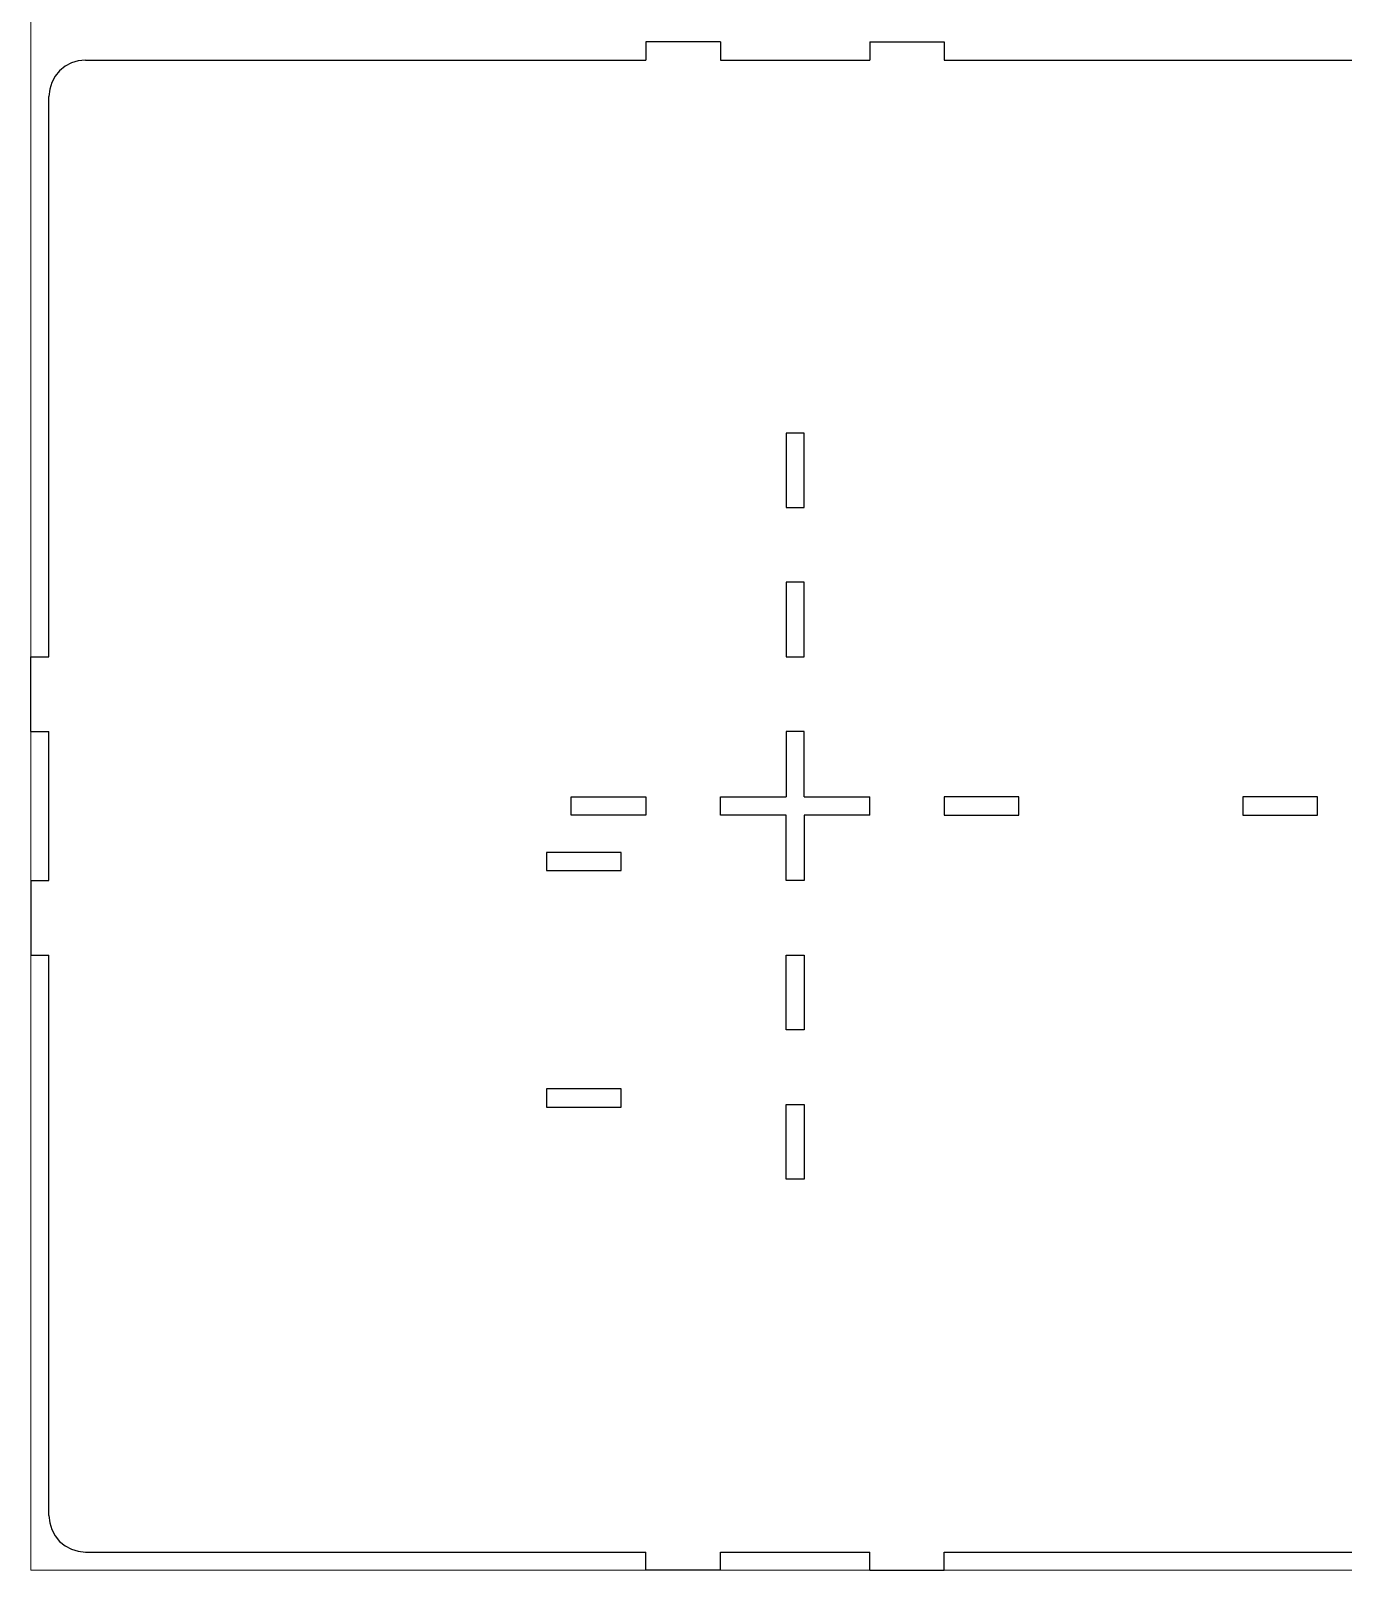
# Model space of a CAD drawing. Header units: millimetres. Extents: x -3928 to -434, y -548 to 1409.
# Drawn here: x -2369.5 to -2008.9, y 508.9 to 932 of the extents above; entities that cross this region are included whole.
import ezdxf

# ---------------------------------------------------------------- set-up
doc = ezdxf.new("R2010")
doc.units = ezdxf.units.MM
doc.header["$MEASUREMENT"] = 0
doc.layers.add('layer 1', color=7, linetype='Continuous')

msp = doc.modelspace()

# ---------------------------------------------------------------- linework, layer by layer
at = {"layer": 'layer 1', "color": 250, "lineweight": 9}
msp.add_lwpolyline([(-2369.48, 508.944), (-1169.48, 508.944), (-1169.48, 1408.944), (-2369.48, 1408.944), (-2369.48, 508.944)], close=True, dxfattribs=at)
at = {"layer": 'layer 1', "color": 1, "lineweight": 25}
for points in [[(-2179.9802, 928.9438), (-2179.9802, 928.9438), (-2200.4801, 928.9438), (-2200.4801, 928.9438)], [(-2200.4801, 928.9438), (-2200.4801, 928.9438), (-2200.4801, 923.9439), (-2200.4801, 923.9439)], [(-2179.9802, 928.9438), (-2179.9802, 928.9438), (-2179.9802, 923.9439), (-2179.9802, 923.9439)], [(-2138.9801, 928.9438), (-2138.9801, 928.9438), (-2118.4802, 928.9438), (-2118.4802, 928.9438)], [(-2138.9801, 928.9438), (-2138.9801, 928.9438), (-2138.9801, 923.9439), (-2138.9801, 923.9439)], [(-2118.4802, 928.9438), (-2118.4802, 928.9438), (-2118.4802, 923.9439), (-2118.4802, 923.9439)], [(-2354.4799, 923.9439), (-2354.4799, 923.9439), (-2200.4801, 923.9439), (-2200.4801, 923.9439)], [(-2179.9802, 923.9439), (-2179.9802, 923.9439), (-2138.9801, 923.9439), (-2138.9801, 923.9439)], [(-2118.4802, 923.9439), (-2118.4802, 923.9439), (-1964.48, 923.9439), (-1964.48, 923.9439)], [(-2364.4801, 759.9439), (-2364.4801, 759.9439), (-2364.4801, 913.9441), (-2364.4801, 913.9441)], [(-2156.9802, 821.444), (-2156.9802, 821.444), (-2161.98, 821.444), (-2161.98, 821.444)], [(-2161.98, 821.444), (-2161.98, 821.444), (-2161.98, 800.9441), (-2161.98, 800.9441)], [(-2156.9802, 800.9441), (-2156.9802, 800.9441), (-2156.9802, 821.444), (-2156.9802, 821.444)], [(-2161.98, 800.9441), (-2161.98, 800.9441), (-2156.9802, 800.9441), (-2156.9802, 800.9441)], [(-2156.9802, 780.4438), (-2156.9802, 780.4438), (-2161.98, 780.4438), (-2161.98, 780.4438)], [(-2161.98, 780.4438), (-2161.98, 780.4438), (-2161.98, 759.9439), (-2161.98, 759.9439)], [(-2156.9802, 759.9439), (-2156.9802, 759.9439), (-2156.9802, 780.4438), (-2156.9802, 780.4438)], [(-2369.48, 759.9439), (-2369.48, 759.9439), (-2364.4801, 759.9439), (-2364.4801, 759.9439)], [(-2369.48, 739.444), (-2369.48, 739.444), (-2369.48, 759.9439), (-2369.48, 759.9439)], [(-2161.98, 759.9439), (-2161.98, 759.9439), (-2156.9802, 759.9439), (-2156.9802, 759.9439)], [(-2369.48, 739.444), (-2369.48, 739.444), (-2364.4801, 739.444), (-2364.4801, 739.444)], [(-2364.4801, 698.4439), (-2364.4801, 698.4439), (-2364.4801, 739.444), (-2364.4801, 739.444)], [(-2156.9802, 739.444), (-2156.9802, 739.444), (-2161.98, 739.444), (-2161.98, 739.444)], [(-2161.98, 739.444), (-2161.98, 739.444), (-2161.98, 721.4438), (-2161.98, 721.4438)], [(-2156.9802, 721.4438), (-2156.9802, 721.4438), (-2156.9802, 739.444), (-2156.9802, 739.444)], [(-2220.98, 716.444), (-2220.98, 716.444), (-2220.98, 721.4438), (-2220.98, 721.4438)], [(-2220.98, 721.4438), (-2220.98, 721.4438), (-2200.4801, 721.4438), (-2200.4801, 721.4438)], [(-2200.4801, 721.4438), (-2200.4801, 721.4438), (-2200.4801, 716.444), (-2200.4801, 716.444)], [(-2179.9802, 716.444), (-2179.9802, 716.444), (-2179.9802, 721.4438), (-2179.9802, 721.4438)], [(-2179.9802, 721.4438), (-2179.9802, 721.4438), (-2161.98, 721.4438), (-2161.98, 721.4438)], [(-2156.9802, 721.4438), (-2156.9802, 721.4438), (-2138.9801, 721.4438), (-2138.9801, 721.4438)], [(-2138.9801, 716.444), (-2138.9801, 716.444), (-2138.9801, 721.4438), (-2138.9801, 721.4438)], [(-2118.4802, 721.4438), (-2118.4802, 721.4438), (-2118.4802, 716.444), (-2118.4802, 716.444)], [(-2097.9802, 721.4438), (-2097.9802, 721.4438), (-2118.4802, 721.4438), (-2118.4802, 721.4438)], [(-2097.9802, 716.444), (-2097.9802, 716.444), (-2097.9802, 721.4438), (-2097.9802, 721.4438)], [(-2036.4801, 721.4438), (-2036.4801, 721.4438), (-2036.4801, 716.444), (-2036.4801, 716.444)], [(-2015.9802, 721.4438), (-2015.9802, 721.4438), (-2036.4801, 721.4438), (-2036.4801, 721.4438)], [(-2015.9802, 716.444), (-2015.9802, 716.444), (-2015.9802, 721.4438), (-2015.9802, 721.4438)], [(-2200.4801, 716.444), (-2200.4801, 716.444), (-2220.98, 716.444), (-2220.98, 716.444)], [(-2161.98, 716.444), (-2161.98, 716.444), (-2179.9802, 716.444), (-2179.9802, 716.444)], [(-2161.98, 698.4439), (-2161.98, 698.4439), (-2161.98, 716.444), (-2161.98, 716.444)], [(-2138.9801, 716.444), (-2138.9801, 716.444), (-2156.9802, 716.444), (-2156.9802, 716.444)], [(-2156.9802, 716.444), (-2156.9802, 716.444), (-2156.9802, 698.4439), (-2156.9802, 698.4439)], [(-2118.4802, 716.444), (-2118.4802, 716.444), (-2097.9802, 716.444), (-2097.9802, 716.444)], [(-2036.4801, 716.444), (-2036.4801, 716.444), (-2015.9802, 716.444), (-2015.9802, 716.444)], [(-2227.8133, 706.194), (-2227.8133, 706.194), (-2227.8133, 701.1941), (-2227.8133, 701.1941)], [(-2207.3134, 706.194), (-2207.3134, 706.194), (-2227.8133, 706.194), (-2227.8133, 706.194)], [(-2207.3134, 701.1941), (-2207.3134, 701.1941), (-2207.3134, 706.194), (-2207.3134, 706.194)], [(-2369.48, 698.4439), (-2369.48, 698.4439), (-2364.4801, 698.4439), (-2364.4801, 698.4439)], [(-2369.48, 698.4439), (-2369.48, 698.4439), (-2369.48, 677.9439), (-2369.48, 677.9439)], [(-2227.8133, 701.1941), (-2227.8133, 701.1941), (-2207.3134, 701.1941), (-2207.3134, 701.1941)], [(-2156.9802, 698.4439), (-2156.9802, 698.4439), (-2161.98, 698.4439), (-2161.98, 698.4439)], [(-2369.48, 677.9439), (-2369.48, 677.9439), (-2364.4801, 677.9439), (-2364.4801, 677.9439)], [(-2364.4801, 523.9441), (-2364.4801, 523.9441), (-2364.4801, 677.9439), (-2364.4801, 677.9439)], [(-2161.98, 657.444), (-2161.98, 657.444), (-2161.98, 677.9439), (-2161.98, 677.9439)], [(-2161.98, 677.9439), (-2161.98, 677.9439), (-2156.9802, 677.9439), (-2156.9802, 677.9439)], [(-2156.9802, 677.9439), (-2156.9802, 677.9439), (-2156.9802, 657.444), (-2156.9802, 657.444)], [(-2156.9802, 657.444), (-2156.9802, 657.444), (-2161.98, 657.444), (-2161.98, 657.444)], [(-2227.8133, 641.194), (-2227.8133, 641.194), (-2227.8133, 636.1941), (-2227.8133, 636.1941)], [(-2207.3134, 641.194), (-2207.3134, 641.194), (-2227.8133, 641.194), (-2227.8133, 641.194)], [(-2207.3134, 636.1941), (-2207.3134, 636.1941), (-2207.3134, 641.194), (-2207.3134, 641.194)], [(-2227.8133, 636.1941), (-2227.8133, 636.1941), (-2207.3134, 636.1941), (-2207.3134, 636.1941)], [(-2161.98, 616.4442), (-2161.98, 616.4442), (-2161.98, 636.9441), (-2161.98, 636.9441)], [(-2161.98, 636.9441), (-2161.98, 636.9441), (-2156.9802, 636.9441), (-2156.9802, 636.9441)], [(-2156.9802, 636.9441), (-2156.9802, 636.9441), (-2156.9802, 616.4442), (-2156.9802, 616.4442)], [(-2156.9802, 616.4442), (-2156.9802, 616.4442), (-2161.98, 616.4442), (-2161.98, 616.4442)], [(-2354.4799, 513.9439), (-2354.4799, 513.9439), (-2200.4801, 513.9439), (-2200.4801, 513.9439)], [(-2200.4801, 508.944), (-2200.4801, 508.944), (-2200.4801, 513.9439), (-2200.4801, 513.9439)], [(-2179.9802, 513.9439), (-2179.9802, 513.9439), (-2138.9801, 513.9439), (-2138.9801, 513.9439)], [(-2179.9802, 508.944), (-2179.9802, 508.944), (-2179.9802, 513.9439), (-2179.9802, 513.9439)], [(-2138.9801, 508.944), (-2138.9801, 508.944), (-2138.9801, 513.9439), (-2138.9801, 513.9439)], [(-2118.4802, 508.944), (-2118.4802, 508.944), (-2118.4802, 513.9439), (-2118.4802, 513.9439)], [(-2118.4802, 513.9439), (-2118.4802, 513.9439), (-1964.48, 513.9439), (-1964.48, 513.9439)], [(-2179.9802, 508.944), (-2179.9802, 508.944), (-2200.4801, 508.944), (-2200.4801, 508.944)], [(-2138.9801, 508.944), (-2138.9801, 508.944), (-2118.4802, 508.944), (-2118.4802, 508.944)]]:
    msp.add_open_spline(points, degree=3, dxfattribs=at)
for points in [[(-2354.4799, 923.9439), (-2354.4799, 923.9439), (-2356.4308, 923.7516), (-2356.4308, 923.7516), (-2356.4308, 923.7516), (-2356.4308, 923.7516), (-2358.3069, 923.1826), (-2358.3069, 923.1826), (-2358.3069, 923.1826), (-2358.3069, 923.1826), (-2360.0358, 922.2587), (-2360.0358, 922.2587), (-2360.0358, 922.2587), (-2360.0358, 922.2587), (-2361.551, 921.0151), (-2361.551, 921.0151), (-2361.551, 921.0151), (-2361.551, 921.0151), (-2362.7946, 919.4996), (-2362.7946, 919.4996), (-2362.7946, 919.4996), (-2362.7946, 919.4996), (-2363.7188, 917.7706), (-2363.7188, 917.7706), (-2363.7188, 917.7706), (-2363.7188, 917.7706), (-2364.2879, 915.8949), (-2364.2879, 915.8949), (-2364.2879, 915.8949), (-2364.2879, 915.8949), (-2364.4801, 913.9441), (-2364.4801, 913.9441)], [(-2364.4801, 523.9441), (-2364.4801, 523.9441), (-2364.2879, 521.9932), (-2364.2879, 521.9932), (-2364.2879, 521.9932), (-2364.2879, 521.9932), (-2363.7188, 520.1172), (-2363.7188, 520.1172), (-2363.7188, 520.1172), (-2363.7188, 520.1172), (-2362.7946, 518.3882), (-2362.7946, 518.3882), (-2362.7946, 518.3882), (-2362.7946, 518.3882), (-2361.551, 516.873), (-2361.551, 516.873), (-2361.551, 516.873), (-2361.551, 516.873), (-2360.0358, 515.6295), (-2360.0358, 515.6295), (-2360.0358, 515.6295), (-2360.0358, 515.6295), (-2358.3069, 514.7052), (-2358.3069, 514.7052), (-2358.3069, 514.7052), (-2358.3069, 514.7052), (-2356.4308, 514.1362), (-2356.4308, 514.1362), (-2356.4308, 514.1362), (-2356.4308, 514.1362), (-2354.4799, 513.9439), (-2354.4799, 513.9439)]]:
    msp.add_open_spline(points, degree=3, knots=[0, 0, 0, 0, 0.11111111, 0.11111111, 0.11111111, 0.11111111, 0.22222222, 0.22222222, 0.22222222, 0.22222222, 0.33333333, 0.33333333, 0.33333333, 0.33333333, 0.44444444, 0.44444444, 0.44444444, 0.44444444, 0.55555556, 0.55555556, 0.55555556, 0.55555556, 0.66666667, 0.66666667, 0.66666667, 0.66666667, 0.77777778, 0.77777778, 0.77777778, 0.77777778, 1, 1, 1, 1], dxfattribs=at)

doc.saveas('drawing.dxf')
